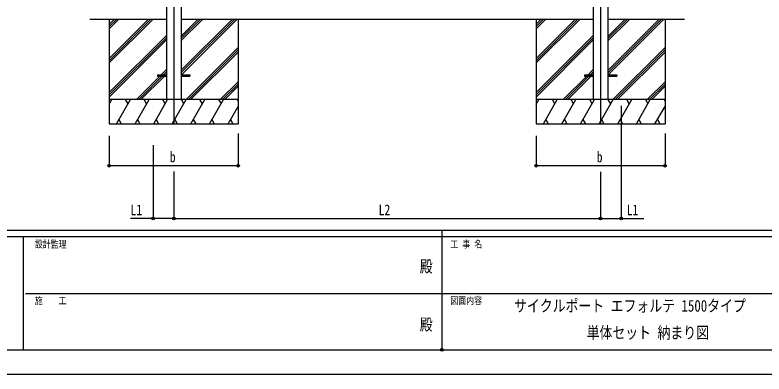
# Model space of a CAD drawing. Units: millimetres, scale not verified. Extents: x -8410 to 8410, y -5940 to 5940.
# Drawn here: x -2660 to 1990, y -5940 to -3713 of the extents above; entities that cross this region are included whole.
import ezdxf
from ezdxf.enums import TextEntityAlignment as Align

# ---------------------------------------------------------------- set-up
doc = ezdxf.new("R2010")
doc.units = ezdxf.units.MM
doc.header["$LTSCALE"] = 30
doc.header["$PDMODE"] = 32
doc.header["$PDSIZE"] = 15
for name, color, linetype in [('0-2_USER1', 3, 'Continuous'), ('0-3_YKK_12', 2, 'Continuous'), ('0-4_YKK_13', 4, 'Continuous'), ('0-5_YKK_A1', 4, 'Continuous'), ('0-6_YKK_D', 6, 'Continuous'), ('0-7_YKK_ZWAK', 7, 'Continuous')]:
    doc.layers.add(name, color=color, linetype=linetype)
doc.styles.add('ＭＳ ゴシック', font='')
doc.styles.get('ＭＳ ゴシック').set_extended_font_data('MS Gothic')

msp = doc.modelspace()

# ---------------------------------------------------------------- linework, layer by layer
at = {"layer": '0-3_YKK_12'}
for p, q in [((-1674.44, -1214.07), (-1674.44, -4388.48)), ((975.56, -1214.07), (975.56, -4388.48))]:
    msp.add_line(p, q, dxfattribs=at)
at = {"layer": '0-4_YKK_13'}
for p, q in [((-1774.44, -4083.98), (-1774.44, -4092.98)), ((-1774.44, -4083.98), (-1719.64, -4083.98)), ((-1629.24, -4083.98), (-1574.44, -4083.98)), ((-1574.44, -4083.98), (-1574.44, -4092.98)), ((875.56, -4083.98), (875.56, -4092.98)), ((875.56, -4083.98), (930.36, -4083.98)), ((1020.76, -4083.98), (1075.56, -4083.98)), ((1075.56, -4083.98), (1075.56, -4092.98)), ((-1774.44, -4092.98), (-1719.64, -4092.98)), ((-1629.24, -4092.98), (-1574.44, -4092.98)), ((875.56, -4092.98), (930.36, -4092.98)), ((1020.76, -4092.98), (1075.56, -4092.98))]:
    msp.add_line(p, q, dxfattribs=at)
at = {"layer": '0-5_YKK_A1'}
for p, q in [((-1719.64, -1609.48), (-1719.64, -4238.48)), ((-1629.24, -1609.48), (-1629.24, -4238.48)), ((930.36, -1609.48), (930.36, -4238.48)), ((1020.76, -1609.48), (1020.76, -4238.48)), ((-2195.47, -3738.48), (-1719.64, -3738.48)), ((-2074.64, -3738.48), (-2074.64, -4388.48)), ((-2074.64, -3982.66), (-1830.46, -3738.48)), ((-2074.64, -3996.8), (-1816.32, -3738.48)), ((-2074.64, -4010.94), (-1802.17, -3738.48)), ((-2074.64, -3798.81), (-2014.31, -3738.48)), ((-2074.64, -3784.67), (-2028.45, -3738.48)), ((-2074.64, -3770.53), (-2042.59, -3738.48)), ((-1629.44, -4057.96), (-1309.96, -3738.48)), ((-1629.44, -4072.1), (-1295.82, -3738.48)), ((-1629.44, -3874.11), (-1493.81, -3738.48)), ((-1629.44, -3859.97), (-1507.95, -3738.48)), ((-1629.44, -3845.82), (-1522.09, -3738.48)), ((-1629.24, -3738.48), (930.36, -3738.48)), ((-1627.18, -4083.98), (-1281.67, -3738.48)), ((-1274.64, -3738.48), (-1274.64, -4388.48)), ((575.36, -3738.48), (575.36, -4388.48)), ((575.36, -3982.66), (819.54, -3738.48)), ((575.36, -3996.8), (833.68, -3738.48)), ((575.36, -4010.94), (847.83, -3738.48)), ((575.36, -3798.81), (635.69, -3738.48)), ((575.36, -3784.67), (621.55, -3738.48)), ((575.36, -3770.53), (607.41, -3738.48)), ((1020.56, -4057.96), (1340.04, -3738.48)), ((1020.56, -4072.1), (1354.18, -3738.48)), ((1020.56, -3874.11), (1156.19, -3738.48)), ((1020.56, -3859.97), (1142.05, -3738.48)), ((1020.56, -3845.82), (1127.91, -3738.48)), ((1020.76, -3738.48), (1496.6, -3738.48)), ((1022.82, -4083.98), (1368.33, -3738.48)), ((1375.36, -3738.48), (1375.36, -4388.48)), ((-2074.64, -4194.79), (-1719.84, -3839.99)), ((-2074.64, -4208.93), (-1719.84, -3854.13)), ((575.36, -4194.79), (930.16, -3839.99)), ((575.36, -4208.93), (930.16, -3854.13)), ((-2074.64, -4223.07), (-1719.84, -3868.27)), ((575.36, -4223.07), (930.16, -3868.27)), ((-1597.83, -4238.48), (-1274.64, -3915.29)), ((-1583.69, -4238.48), (-1274.64, -3929.43)), ((-1569.54, -4238.48), (-1274.64, -3943.57)), ((1052.17, -4238.48), (1375.36, -3915.29)), ((1066.31, -4238.48), (1375.36, -3929.43)), ((1080.46, -4238.48), (1375.36, -3943.57)), ((-1751.7, -4083.98), (-1719.84, -4052.12)), ((-1737.55, -4083.98), (-1719.84, -4066.26)), ((-1723.41, -4083.98), (-1719.84, -4080.41)), ((898.3, -4083.98), (930.16, -4052.12)), ((912.45, -4083.98), (930.16, -4066.26)), ((926.59, -4083.98), (930.16, -4080.41)), ((-1906.2, -4238.48), (-1760.7, -4092.98)), ((-1892.05, -4238.48), (-1746.55, -4092.98)), ((-1877.91, -4238.48), (-1732.41, -4092.98)), ((-1385.7, -4238.48), (-1274.64, -4127.42)), ((743.8, -4238.48), (889.3, -4092.98)), ((757.95, -4238.48), (903.45, -4092.98)), ((772.09, -4238.48), (917.59, -4092.98)), ((1264.3, -4238.48), (1375.36, -4127.42)), ((-1371.55, -4238.48), (-1274.64, -4141.56)), ((-1357.41, -4238.48), (-1274.64, -4155.71)), ((1278.45, -4238.48), (1375.36, -4141.56)), ((1292.59, -4238.48), (1375.36, -4155.71)), ((-1274.64, -4238.48), (-2074.64, -4238.48)), ((-2074.64, -4265.98), (-2058.76, -4238.48)), ((-2029.89, -4388.48), (-1943.29, -4238.48)), ((-1958.29, -4264.46), (-1973.29, -4238.48)), ((-1914.42, -4388.48), (-1827.82, -4238.48)), ((-1842.82, -4264.46), (-1857.82, -4238.48)), ((-1798.95, -4388.48), (-1712.35, -4238.48)), ((-1727.35, -4264.46), (-1742.35, -4238.48)), ((-1683.48, -4388.48), (-1596.88, -4238.48)), ((-1611.88, -4264.46), (-1626.88, -4238.48)), ((-1568.01, -4388.48), (-1481.41, -4238.48)), ((-1496.41, -4264.46), (-1511.41, -4238.48)), ((-1452.54, -4388.48), (-1365.94, -4238.48)), ((-1395.94, -4238.48), (-1380.94, -4264.46)), ((-1280.47, -4238.48), (-1274.64, -4248.58)), ((1375.36, -4238.48), (575.36, -4238.48)), ((575.36, -4265.98), (591.24, -4238.48)), ((620.11, -4388.48), (706.71, -4238.48)), ((691.71, -4264.46), (676.71, -4238.48)), ((735.58, -4388.48), (822.18, -4238.48)), ((807.18, -4264.46), (792.18, -4238.48)), ((851.05, -4388.48), (937.65, -4238.48)), ((922.65, -4264.46), (907.65, -4238.48)), ((966.52, -4388.48), (1053.12, -4238.48)), ((1038.12, -4264.46), (1023.12, -4238.48)), ((1081.99, -4388.48), (1168.59, -4238.48)), ((1153.59, -4264.46), (1138.59, -4238.48)), ((1197.46, -4388.48), (1284.06, -4238.48)), ((1254.06, -4238.48), (1269.06, -4264.46)), ((1369.53, -4238.48), (1375.36, -4248.58)), ((-1337.07, -4388.48), (-1274.64, -4280.34)), ((1312.93, -4388.48), (1375.36, -4280.34)), ((-2014.89, -4362.5), (-1999.89, -4388.48)), ((-1899.42, -4362.5), (-1884.42, -4388.48)), ((-1783.95, -4362.5), (-1768.95, -4388.48)), ((-1668.48, -4362.5), (-1653.48, -4388.48)), ((-1553.01, -4362.5), (-1538.01, -4388.48)), ((-1437.54, -4362.5), (-1422.54, -4388.48)), ((-1322.07, -4362.5), (-1307.07, -4388.48)), ((635.11, -4362.5), (650.11, -4388.48)), ((750.58, -4362.5), (765.58, -4388.48)), ((866.05, -4362.5), (881.05, -4388.48)), ((981.52, -4362.5), (996.52, -4388.48)), ((1096.99, -4362.5), (1111.99, -4388.48)), ((1212.46, -4362.5), (1227.46, -4388.48)), ((1327.93, -4362.5), (1342.93, -4388.48)), ((-2074.64, -4388.48), (-1274.64, -4388.48)), ((575.36, -4388.48), (1375.36, -4388.48))]:
    msp.add_line(p, q, dxfattribs=at)
at = {"layer": '0-6_YKK_D'}
for p, q in [((1102.56, -4276.07), (1102.56, -4977.07)), ((-2074.64, -4462.02), (-2074.64, -4648.73)), ((-1274.64, -4447.8), (-1274.64, -4648.73)), ((575.36, -4462.02), (575.36, -4648.73)), ((1375.36, -4447.8), (1375.36, -4648.73)), ((-1801.44, -4519.8), (-1801.44, -4977.07)), ((-2074.64, -4647.73), (-1274.64, -4647.73)), ((575.36, -4647.73), (1375.36, -4647.73)), ((-1674.44, -4683.92), (-1674.44, -4977.07)), ((-1674.44, -4683.92), (-1674.44, -4977.07)), ((975.56, -4685.98), (975.56, -4977.07)), ((975.56, -4685.98), (975.56, -4977.07)), ((-1674.44, -4976.07), (975.56, -4976.07))]:
    msp.add_line(p, q, dxfattribs=at)
for points in [[(-1674.44, -4976.07), (-1801.44, -4976.07), (-1943.64, -4976.07)], [(975.56, -4976.07), (1102.56, -4976.07), (1244.76, -4976.07)]]:
    msp.add_lwpolyline(points, dxfattribs=at)
for centre in [(-2074.64, -4647.73), (-1274.64, -4647.73), (575.36, -4647.73), (1375.36, -4647.73), (-1801.44, -4976.07), (-1674.44, -4976.07), (-1674.44, -4976.07), (975.56, -4976.07), (975.56, -4976.07), (1102.56, -4976.07)]:
    msp.add_circle(centre, 8.5, dxfattribs=at)
at = {"layer": '0-7_YKK_ZWAK'}
for p, q in [((7790.04, -5050), (-7809.96, -5050)), ((-9.96, -5050), (-9.96, -5790)), ((-2609.96, -5090), (-7809.96, -5090)), ((-2609.96, -5090), (-2609.96, -5790)), ((-9.96, -5090), (-2609.96, -5090)), ((2590.04, -5090), (-9.96, -5090)), ((-2594.96, -5440), (-9.96, -5440)), ((-9.96, -5440), (2590.04, -5440)), ((-7809.96, -5790), (-2609.96, -5790)), ((-2609.96, -5790), (-9.96, -5790)), ((-9.96, -5790), (2590.04, -5790))]:
    msp.add_line(p, q, dxfattribs=at)
msp.add_lwpolyline([(-8410, -5940), (8410, -5940), (8410, 5940), (-8410, 5940)], close=True, dxfattribs=at)
msp.add_point((-9.96, -5790), dxfattribs=at)

# ---------------------------------------------------------------- texts
at = {"layer": '0-2_USER1', "style": 'ＭＳ ゴシック', "width": 0.8}
for s, p in [('サイクルポート エフォルテ 1500タイプ', (437.96, -5575.49)), ('単体セット 納まり図', (888.63, -5742.15))]:
    msp.add_text(s, height=73.31, dxfattribs=at).set_placement(p, align=Align.BOTTOM_LEFT)
at = {"layer": '0-6_YKK_D', "style": 'ＭＳ ゴシック', "width": 0.8}
for s, p in [('b', (-1698.64, -4646.43)), ('b', (951.36, -4646.43)), ('L1', (-1942.34, -4974.77)), ('L2', (-402.24, -4974.77)), ('L1', (1137.86, -4974.77))]:
    msp.add_text(s, height=65.98, dxfattribs=at).set_placement(p, align=Align.BOTTOM_LEFT)
at = {"layer": '0-7_YKK_ZWAK', "style": 'ＭＳ ゴシック', "width": 0.8}
for s, height, p in [('設計監理', 43.99, (-2536.63, -5170)), ('工 事 名', 43.99, (42.54, -5170)), ('殿', 73.31, (-147.33, -5331.67)), ('施\u3000\u3000工', 43.99, (-2536.63, -5520)), ('図面内容', 43.99, (42.54, -5520)), ('殿', 73.31, (-147.33, -5691.67))]:
    msp.add_text(s, height=height, dxfattribs=at).set_placement(p, align=Align.BOTTOM_LEFT)

doc.saveas('drawing.dxf')
